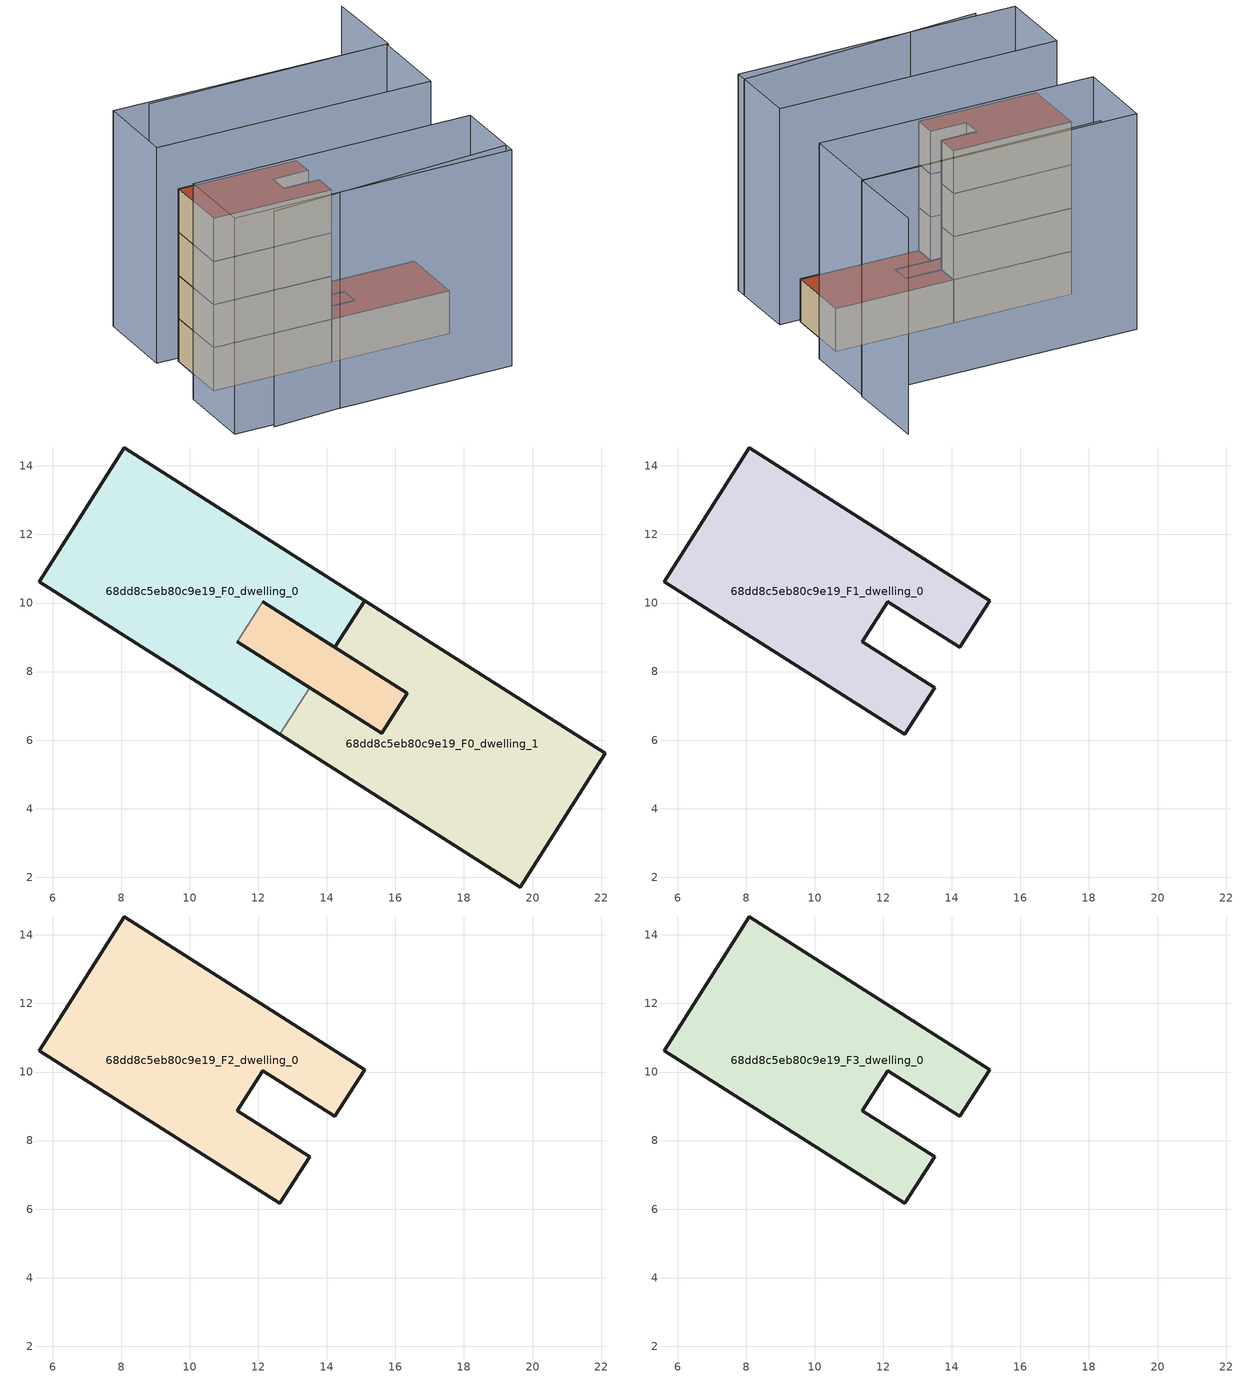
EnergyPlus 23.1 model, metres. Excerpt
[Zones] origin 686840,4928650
68dd8c5eb80c9e19_F0_dwelling_0
 floor ground (EU_floor_Construction): 13.49,7.53 11.39,8.87 12.13,10.04 14.24,8.71 15.1,10.07 8.09,14.52 5.61,10.62 12.62,6.17 z0
 wall outside (EU_wall_Construction): 11.39,8.87 13.49,7.53 / 12.62,6.17 5.61,10.62 8.09,14.52 15.1,10.07 14.24,8.71 12.13,10.04 z0:3
 wall to 68dd8c5eb80c9e19_F0_circulation (EU_wall_Construction): 12.13,10.04 11.39,8.87 z0:3
 wall to 68dd8c5eb80c9e19_F0_dwelling_1 (EU_wall_Construction): 13.49,7.53 12.63,6.17 z0:3
68dd8c5eb80c9e19_F0_dwelling_1
 floor ground (EU_floor_Construction): 19.64,1.71 22.12,5.62 15.1,10.07 14.24,8.71 16.34,7.37 15.6,6.2 13.49,7.53 12.62,6.17 z0
 wall outside (EU_wall_Construction): 13.49,7.53 15.6,6.2 16.34,7.37 14.24,8.71 15.1,10.07 22.12,5.62 19.64,1.71 12.62,6.17 z0:3
 roof outside (EU_roof_Construction): 22.12,5.62 19.64,1.71 12.62,6.17 13.49,7.53 15.6,6.2 16.34,7.37 14.24,8.71 15.1,10.07 z3
68dd8c5eb80c9e19_F0_circulation
 floor ground (EU_floor_Construction): 15.6,6.2 16.34,7.37 12.13,10.04 11.39,8.87 z0
 wall outside (EU_wall_Construction): 12.13,10.04 16.34,7.37 15.6,6.2 11.39,8.87 z0:3
 roof outside (EU_roof_Construction): 16.34,7.37 15.6,6.2 11.39,8.87 12.13,10.04 z3
68dd8c5eb80c9e19_F1_dwelling_0
 floor to 68dd8c5eb80c9e19_F0_dwelling_0 (EU_floor_Construction): 13.49,7.53 11.39,8.87 12.13,10.04 14.24,8.71 15.1,10.07 8.09,14.52 5.61,10.62 12.62,6.17 z3
 wall outside (EU_wall_Construction): 8.09,14.52 15.1,10.07 14.24,8.71 12.13,10.04 11.39,8.87 13.49,7.53 12.62,6.17 5.61,10.62 8.09,14.52 z3:6
68dd8c5eb80c9e19_F2_dwelling_0
 floor to 68dd8c5eb80c9e19_F1_dwelling_0 (EU_floor_Construction): 13.49,7.53 11.39,8.87 12.13,10.04 14.24,8.71 15.1,10.07 8.09,14.52 5.61,10.62 12.62,6.17 z6
 wall outside (EU_wall_Construction): 8.09,14.52 15.1,10.07 14.24,8.71 12.13,10.04 11.39,8.87 13.49,7.53 12.62,6.17 5.61,10.62 8.09,14.52 z6:9
68dd8c5eb80c9e19_F3_dwelling_0
 floor to 68dd8c5eb80c9e19_F2_dwelling_0 (EU_floor_Construction): 13.49,7.53 11.39,8.87 12.13,10.04 14.24,8.71 15.1,10.07 8.09,14.52 5.61,10.62 12.62,6.17 z9
 wall outside (EU_wall_Construction): 8.09,14.52 15.1,10.07 14.24,8.71 12.13,10.04 11.39,8.87 13.49,7.53 12.62,6.17 5.61,10.62 8.09,14.52 z9:12
 roof outside (EU_roof_Construction): 15.1,10.07 14.24,8.71 12.13,10.04 11.39,8.87 13.49,7.53 12.62,6.17 5.61,10.62 8.09,14.52 z12
shading: 3.19,4.94 18.1,-3.14 / 29.74,15.06 26.62,10 / 26.62,10 12.21,18.89 / 3.99,11.16 20.58,0.77 / 20.58,0.77 17.72,-3.8 / 17.72,-3.8 1.13,6.59 / 1.13,6.59 3.99,11.16 / 23.45,5.21 7.19,15.53 / 7.19,15.53 10.27,20.38 / 10.27,20.38 26.53,10.06 / 26.53,10.06 23.45,5.21 z0:15
[Building]
EU S2 Campaign: North Axis=0; Terrain=City; Solar Distribution=FullExterior
[Site:Location]
Bologna: Latitude=44.5; Longitude=11.25; Time Zone=1; Elevation=37
[SizingPeriod:WeatherFileDays]
AnnualSizingPeriod: Begin Month=1; Begin Day of Month=1; End Month=12; End Day of Month=31; Day of Week for Start Day=Monday; Use Weather File Daylight Saving Period=No; Use Weather File Rain and Snow Indicators=No
[MATERIAL]
EU_InternalMass_Material: Roughness=MediumRough; Thickness=0.1; Conductivity=1; Density=1800; Specific Heat=900; Thermal Absorptance=0.9; Solar Absorptance=0.7; Visible Absorptance=0.7
[MATERIAL:NOMASS] Roughness=MediumRough; Thermal Absorptance=0.9; Solar Absorptance=0.7; Visible Absorptance=0.7
Name | Thermal Resistance
EU_wall_NoMass | 0.937881
EU_roof_NoMass | 0.548572
EU_floor_NoMass | 0.71348
[CONSTRUCTION]
EU_wall_Construction: EU_wall_NoMass
EU_roof_Construction: EU_roof_NoMass
EU_floor_Construction: EU_floor_NoMass
EU_InternalMass_Construction: EU_InternalMass_Material
[ZONE] Type=1; Multiplier=1; Ceiling Height=autocalculate; Floor Area=autocalculate; Part of Total Floor Area=Yes
Name | Volume
68dd8c5eb80c9e19_F0_dwelling_0; 68dd8c5eb80c9e19_F1_dwelling_0; 68dd8c5eb80c9e19_F2_dwelling_0; 68dd8c5eb80c9e19_F3_dwelling_0 | 104.834
68dd8c5eb80c9e19_F0_dwelling_1 | 104.838
68dd8c5eb80c9e19_F0_circulation | 20.7305
[INTERNALMASS] Construction=EU_InternalMass_Construction
Name | Zone or ZoneList | Surface Area
68dd8c5eb80c9e19_F0_dwelling_0_EU_InternalMass | 68dd8c5eb80c9e19_F0_dwelling_0 | 34.9452
68dd8c5eb80c9e19_F0_dwelling_1_EU_InternalMass | 68dd8c5eb80c9e19_F0_dwelling_1 | 34.9452
68dd8c5eb80c9e19_F1_dwelling_0_EU_InternalMass | 68dd8c5eb80c9e19_F1_dwelling_0 | 76.8027
68dd8c5eb80c9e19_F2_dwelling_0_EU_InternalMass | 68dd8c5eb80c9e19_F2_dwelling_0 | 76.8027
68dd8c5eb80c9e19_F3_dwelling_0_EU_InternalMass | 68dd8c5eb80c9e19_F3_dwelling_0 | 76.8027
[OTHEREQUIPMENT] Fuel Type=Electricity; Design Level Calculation Method=Watts/Area; Power per Zone Floor Area=1; Fraction Latent=0; Fraction Radiant=0; Fraction Lost=0; Carbon Dioxide Generation Rate=0; EndUse Subcategory=EU_Step8_InternalGains
Name | Zone or ZoneList or Space or SpaceList | Schedule
EU_Step8_InternalGain_68dd8c5eb80c9e19_F0_dwelling_0_f000 | 68dd8c5eb80c9e19_F0_dwelling_0 | EU_Step8_GainSchedule_68dd8c5eb80c9e19_F0_dwelling_0_f000
EU_Step8_InternalGain_68dd8c5eb80c9e19_F0_dwelling_1_f000 | 68dd8c5eb80c9e19_F0_dwelling_1 | EU_Step8_GainSchedule_68dd8c5eb80c9e19_F0_dwelling_1_f000
EU_Step8_InternalGain_68dd8c5eb80c9e19_F1_dwelling_0_f000 | 68dd8c5eb80c9e19_F1_dwelling_0 | EU_Step8_GainSchedule_68dd8c5eb80c9e19_F1_dwelling_0_f000
EU_Step8_InternalGain_68dd8c5eb80c9e19_F2_dwelling_0_f000 | 68dd8c5eb80c9e19_F2_dwelling_0 | EU_Step8_GainSchedule_68dd8c5eb80c9e19_F2_dwelling_0_f000
EU_Step8_InternalGain_68dd8c5eb80c9e19_F3_dwelling_0_f000 | 68dd8c5eb80c9e19_F3_dwelling_0 | EU_Step8_GainSchedule_68dd8c5eb80c9e19_F3_dwelling_0_f000
[ZONEINFILTRATION:DESIGNFLOWRATE]
EU_Circulation_Infiltration_68dd8c5eb80c9e19_F0_circulation: Zone or ZoneList or Space or SpaceList=68dd8c5eb80c9e19_F0_circulation; Schedule=EU_AlwaysOn; Design Flow Rate Calculation Method=Flow/Area; Flow Rate per Floor Area=0.0005; Constant Term Coefficient=1; Temperature Term Coefficient=0; Velocity Term Coefficient=0; Velocity Squared Term Coefficient=0
[ZONEVENTILATION:DESIGNFLOWRATE] Schedule=EU_AlwaysOn; Design Flow Rate Calculation Method=AirChanges/Hour; Air Changes per Hour=0.687892; Ventilation Type=Natural; Fan Pressure Rise=0; Fan Total Efficiency=1; Constant Term Coefficient=1; Temperature Term Coefficient=0; Velocity Term Coefficient=0; Velocity Squared Term Coefficient=0; Minimum Indoor Temperature=-100; Maximum Indoor Temperature=100; Delta Temperature=-100; Minimum Outdoor Temperature=-100; Maximum Outdoor Temperature=100; Maximum Wind Speed=40
Name | Zone or ZoneList or Space or SpaceList
EU_ConstantAir_68dd8c5eb80c9e19_F0_dwelling_0 | 68dd8c5eb80c9e19_F0_dwelling_0
EU_ConstantAir_68dd8c5eb80c9e19_F0_dwelling_1 | 68dd8c5eb80c9e19_F0_dwelling_1
EU_ConstantAir_68dd8c5eb80c9e19_F1_dwelling_0 | 68dd8c5eb80c9e19_F1_dwelling_0
EU_ConstantAir_68dd8c5eb80c9e19_F2_dwelling_0 | 68dd8c5eb80c9e19_F2_dwelling_0
EU_ConstantAir_68dd8c5eb80c9e19_F3_dwelling_0 | 68dd8c5eb80c9e19_F3_dwelling_0
[HVACTEMPLATE:THERMOSTAT] Constant Heating Setpoint=20; Constant Cooling Setpoint=50
EU_HeatOnly_68dd8c5eb80c9e19_F0_dwelling_0; EU_HeatOnly_68dd8c5eb80c9e19_F0_dwelling_1; EU_HeatOnly_68dd8c5eb80c9e19_F1_dwelling_0; EU_HeatOnly_68dd8c5eb80c9e19_F2_dwelling_0; EU_HeatOnly_68dd8c5eb80c9e19_F3_dwelling_0
[HVACTEMPLATE:ZONE:IDEALLOADSAIRSYSTEM] System Availability Schedule=EU_AlwaysOn; Maximum Heating Supply Air Temperature=50; Minimum Cooling Supply Air Temperature=13; Maximum Heating Supply Air Humidity Ratio=0.0156; Minimum Cooling Supply Air Humidity Ratio=0.0077; Heating Limit=NoLimit; Cooling Limit=NoLimit; Heating Availability Schedule=EU_AlwaysOn; Cooling Availability Schedule=EU_CoolingOff; Dehumidification Control Type=ConstantSensibleHeatRatio; Cooling Sensible Heat Ratio=0.7; Dehumidification Setpoint=60; Humidification Control Type=None; Humidification Setpoint=30; Outdoor Air Method=None; Outdoor Air Flow Rate per Person=0.00944; Outdoor Air Flow Rate per Zone Floor Area=0; Outdoor Air Flow Rate per Zone=0; Demand Controlled Ventilation Type=None; Outdoor Air Economizer Type=NoEconomizer; Heat Recovery Type=None; Sensible Heat Recovery Effectiveness=0.7; Latent Heat Recovery Effectiveness=0.65
Name | Template Thermostat
68dd8c5eb80c9e19_F0_dwelling_0 | EU_HeatOnly_68dd8c5eb80c9e19_F0_dwelling_0
68dd8c5eb80c9e19_F0_dwelling_1 | EU_HeatOnly_68dd8c5eb80c9e19_F0_dwelling_1
68dd8c5eb80c9e19_F1_dwelling_0 | EU_HeatOnly_68dd8c5eb80c9e19_F1_dwelling_0
68dd8c5eb80c9e19_F2_dwelling_0 | EU_HeatOnly_68dd8c5eb80c9e19_F2_dwelling_0
68dd8c5eb80c9e19_F3_dwelling_0 | EU_HeatOnly_68dd8c5eb80c9e19_F3_dwelling_0
[SIZING:ZONE] Zone Cooling Design Supply Air Temperature Input Method=SupplyAirTemperature; Zone Cooling Design Supply Air Temperature=13; Zone Heating Design Supply Air Temperature Input Method=SupplyAirTemperature; Zone Heating Design Supply Air Temperature=50; Zone Cooling Design Supply Air Humidity Ratio=0.008; Zone Heating Design Supply Air Humidity Ratio=0.008; Cooling Design Air Flow Method=DesignDay; Cooling Design Air Flow Rate=0; Cooling Minimum Air Flow per Zone Floor Area=0.000762; Cooling Minimum Air Flow=0; Cooling Minimum Air Flow Fraction=0.2; Heating Design Air Flow Method=DesignDay; Heating Design Air Flow Rate=0; Heating Maximum Air Flow per Zone Floor Area=0.002032; Heating Maximum Air Flow=0.141576; Heating Maximum Air Flow Fraction=0.3; Account for Dedicated Outdoor Air System=No; Dedicated Outdoor Air System Control Strategy=NeutralSupplyAir; Dedicated Outdoor Air Low Setpoint Temperature for Design=autosize; Dedicated Outdoor Air High Setpoint Temperature for Design=autosize; Zone Load Sizing Method=Sensible Load Only No Latent Load; Zone Latent Cooling Design Supply Air Humidity Ratio Input Method=HumidityRatioDifference; Zone Cooling Design Supply Air Humidity Ratio Difference=0.005; Zone Latent Heating Design Supply Air Humidity Ratio Input Method=HumidityRatioDifference; Zone Humidification Design Supply Air Humidity Ratio Difference=0.005
68dd8c5eb80c9e19_F0_dwelling_0; 68dd8c5eb80c9e19_F0_dwelling_1; 68dd8c5eb80c9e19_F1_dwelling_0; 68dd8c5eb80c9e19_F2_dwelling_0; 68dd8c5eb80c9e19_F3_dwelling_0
[SCHEDULE:CONSTANT]
Name | Hourly Value
EU_AlwaysOn | 1
EU_CoolingOff | 0
[SCHEDULE:FILE] Column Number=1; Rows to Skip at Top=0; Number of Hours of Data=8760; Column Separator=Comma; Interpolate to Timestep=No; Minutes per Item=60; Adjust Schedule for Daylight Savings=Yes
Name | File
EU_Step8_GainSchedule_68dd8c5eb80c9e19_F0_dwelling_0_f000 | ../../schedules/68dd8c5eb80c9e19/68dd8c5eb80c9e19_F0_dwelling_0_f000_gain.csv
EU_Step8_GainSchedule_68dd8c5eb80c9e19_F0_dwelling_1_f000 | ../../schedules/68dd8c5eb80c9e19/68dd8c5eb80c9e19_F0_dwelling_1_f000_gain.csv
EU_Step8_GainSchedule_68dd8c5eb80c9e19_F1_dwelling_0_f000 | ../../schedules/68dd8c5eb80c9e19/68dd8c5eb80c9e19_F1_dwelling_0_f000_gain.csv
EU_Step8_GainSchedule_68dd8c5eb80c9e19_F2_dwelling_0_f000 | ../../schedules/68dd8c5eb80c9e19/68dd8c5eb80c9e19_F2_dwelling_0_f000_gain.csv
EU_Step8_GainSchedule_68dd8c5eb80c9e19_F3_dwelling_0_f000 | ../../schedules/68dd8c5eb80c9e19/68dd8c5eb80c9e19_F3_dwelling_0_f000_gain.csv
